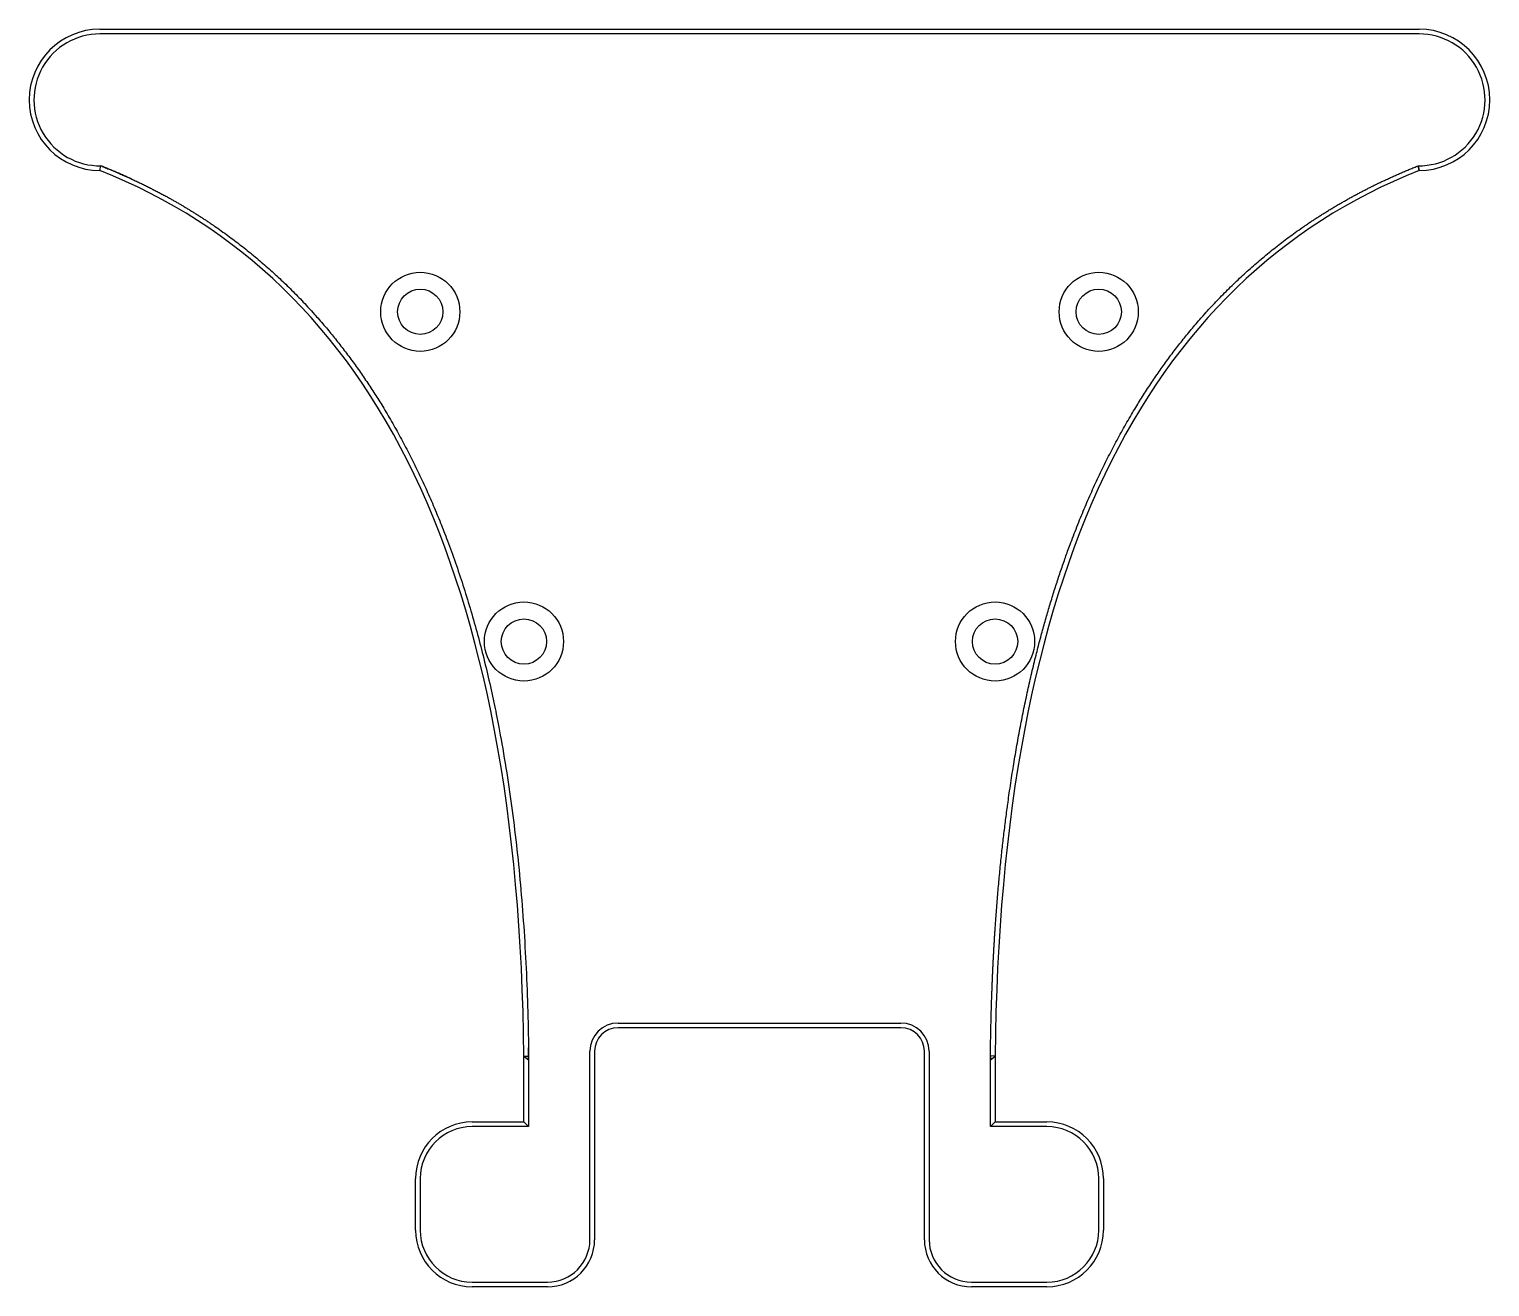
# Model space of a CAD drawing. Header units: millimetres. Extents: x 7 to 162, y 280 to 414.
import ezdxf
from ezdxf.lldxf.tags import DXFTag

# ---------------------------------------------------------------- set-up
doc = ezdxf.new("R2010")
doc.units = ezdxf.units.MM
doc.layers.add('ABDECKPLATTE_HIN', color=7, linetype='Continuous')
doc.layers.add('Default', color=7, linetype='Continuous')
tags = doc.linetypes.add('HIDDEN2', pattern=[4.7625, 3.175, -1.5875]).pattern_tags.tags
tags[6:7] = [DXFTag(74, 4), DXFTag(75, 0), DXFTag(340, '0'), DXFTag(46, 0.0), DXFTag(50, 0.0), DXFTag(44, 0.0), DXFTag(45, 0.0)]
tags[4:5] = [DXFTag(74, 4), DXFTag(75, 0), DXFTag(340, '0'), DXFTag(46, 0.0), DXFTag(50, 0.0), DXFTag(44, 0.0), DXFTag(45, 0.0)]

# ---------------------------------------------------------------- blocks, each defined once
blk = doc.blocks.new('SE')
at = {"layer": 'ABDECKPLATTE_HIN', "color": 7, "linetype": 'Continuous'}
for p, q in [((14.17, 413.83), (154.17, 413.83)), ((154.17, 413.33), (14.17, 413.33)), ((14.17, 398.83), (14.27, 399.33)), ((154.08, 399.33), (154.17, 398.83)), ((69.17, 308.33), (99.17, 308.33)), ((99.17, 307.83), (69.17, 307.83)), ((59.17, 297.83), (59.17, 304.83)), ((59.17, 304.83), (59.67, 304.83)), ((59.67, 304.83), (59.67, 297.33)), ((66.17, 285.33), (66.17, 305.33)), ((66.67, 305.33), (66.67, 285.33)), ((101.67, 285.33), (101.67, 305.33)), ((102.17, 305.33), (102.17, 285.33)), ((108.67, 304.44), (109.17, 304.83)), ((108.67, 297.33), (108.67, 304.44)), ((109.17, 304.83), (109.17, 297.83)), ((53.67, 297.83), (59.17, 297.83)), ((59.17, 297.83), (59.67, 297.33)), ((108.67, 297.33), (109.17, 297.83)), ((109.17, 297.83), (114.67, 297.83)), ((59.67, 297.33), (53.67, 297.33)), ((114.67, 297.33), (108.67, 297.33)), ((47.67, 286.33), (47.67, 291.83)), ((48.17, 291.83), (48.17, 286.33)), ((120.17, 286.33), (120.17, 291.83)), ((120.67, 291.83), (120.67, 286.33)), ((53.67, 280.83), (61.67, 280.83)), ((106.67, 280.83), (114.67, 280.83)), ((61.67, 280.33), (53.67, 280.33)), ((114.67, 280.33), (106.67, 280.33))]:
    blk.add_line(p, q, dxfattribs=at)
at = {"layer": 'ABDECKPLATTE_HIN', "color": 7, "linetype": 'HIDDEN2'}
for p, q in [((14.17, 398.83), (14.26, 399.33)), ((154.17, 398.83), (154.07, 399.33)), ((59.17, 304.83), (59.67, 304.44)), ((108.67, 304.84), (108.67, 304.44)), ((109.17, 304.83), (108.67, 304.84))]:
    blk.add_line(p, q, dxfattribs=at)
at = {"layer": 'ABDECKPLATTE_HIN', "color": 7, "linetype": 'Continuous'}
for centre, radius in [((48.17, 383.83), 4.2), ((120.17, 383.83), 4.2), ((48.17, 383.83), 2.4), ((120.17, 383.83), 2.4), ((59.17, 348.83), 4.2), ((109.17, 348.83), 4.2), ((59.17, 348.83), 2.4), ((109.17, 348.83), 2.4)]:
    blk.add_circle(centre, radius, dxfattribs=at)
for centre, radius, start, end in [((14.17, 406.33), 7.5, 90, 270), ((14.17, 406.33), 7, 90, 270.792), ((154.17, 406.33), 7, 269.2274, 90), ((154.17, 406.33), 7.5, 270, 90), ((69.17, 305.33), 3, 90, 180), ((69.17, 305.33), 2.5, 90, 180), ((99.17, 305.33), 3, 0, 90), ((99.17, 305.33), 2.5, 0, 90), ((53.67, 291.83), 6, 90, 180), ((114.67, 291.83), 6, 0, 90), ((53.67, 291.83), 5.5, 90, 180), ((114.67, 291.83), 5.5, 0, 90), ((53.67, 286.33), 6, 180, 270), ((53.67, 286.33), 5.5, 180, 270), ((61.67, 285.33), 5, 270, 0), ((61.67, 285.33), 4.5, 270, 0), ((106.67, 285.33), 5, 180, 270), ((106.67, 285.33), 4.5, 180, 270), ((114.67, 286.33), 6, 270, 0), ((114.67, 286.33), 5.5, 270, 0)]:
    blk.add_arc(centre, radius, start, end, dxfattribs=at)
for points in [[(59.17, 304.83), (58.64, 355.8), (43.64, 387.13), (14.17, 398.83)], [(154.17, 398.83), (124.7, 387.13), (109.7, 355.8), (109.17, 304.83)]]:
    blk.add_open_spline(points, degree=3, dxfattribs=at)
at = {"layer": 'ABDECKPLATTE_HIN', "color": 7, "linetype": 'HIDDEN2'}
for points in [[(17.56, 397.91), (15.97, 398.65), (14.26, 399.33)], [(59.67, 304.44), (59.66, 305.07), (59.65, 305.68)]]:
    blk.add_open_spline(points, degree=2, dxfattribs=at)
at = {"layer": 'ABDECKPLATTE_HIN', "color": 7, "linetype": 'Continuous'}
for points, knots in [([(14.27, 399.33), (18.15, 397.78), (21.49, 395.93), (24.12, 394.47), (26.58, 392.76), (32.3, 388.78), (37.01, 383.5), (45.68, 373.77), (51.05, 359.54), (59.33, 337.59), (59.67, 304.83)], [0, 0, 0, 0.071429, 0.071429, 0.125, 0.125, 0.25, 0.25, 0.5, 0.5, 1, 1, 1]), ([(108.67, 304.44), (108.72, 308.45), (108.83, 311.42), (108.95, 314.87), (109.18, 318.38), (109.67, 325.61), (110.61, 332.26), (112.74, 347.39), (117.22, 359.36), (122.57, 373.64), (131.26, 383.43), (135.98, 388.73), (141.72, 392.74), (144.59, 394.73), (147.71, 396.39), (150.64, 397.96), (154.08, 399.33)], [0, 0, 0, 0.0625, 0.0625, 0.125, 0.125, 0.25, 0.25, 0.5, 0.5, 0.75, 0.75, 0.875, 0.875, 0.9375, 0.9375, 1, 1, 1])]:
    blk.add_open_spline(points, degree=2, knots=knots, dxfattribs=at)

msp = doc.modelspace()

# ---------------------------------------------------------------- block references
at = {"layer": 'Default'}
msp.add_blockref('SE', (0, 0), dxfattribs=at)

doc.saveas('drawing.dxf')
